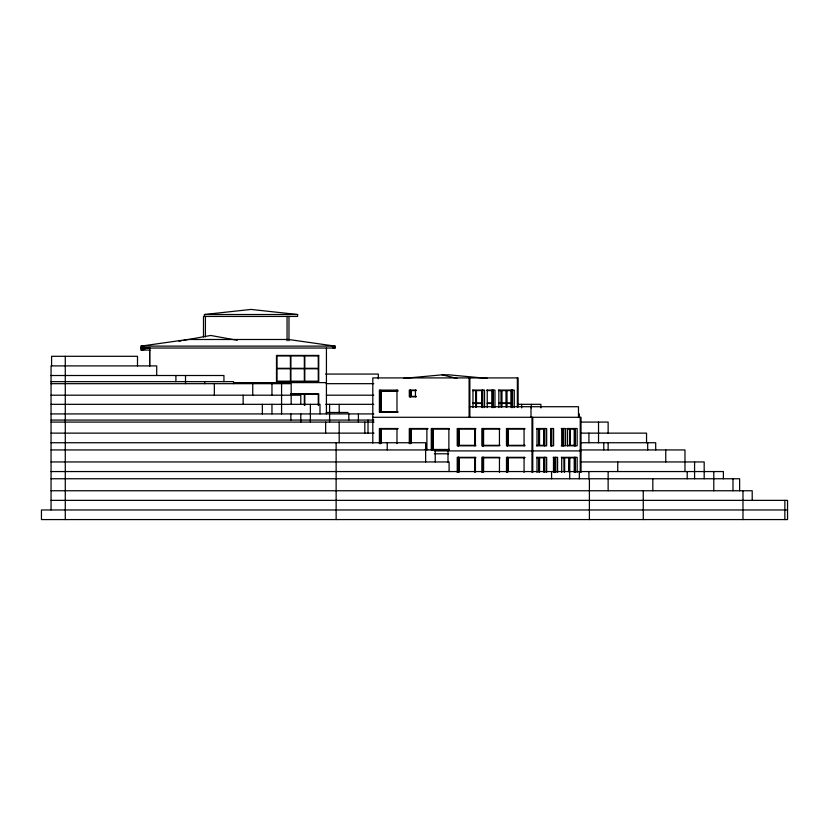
<?xml version="1.0" encoding="UTF-8"?>
<svg xmlns="http://www.w3.org/2000/svg" width="829" height="829" viewBox="0 0 829 829"><rect width="100%" height="100%" fill="white"/><g stroke="black" fill="none" stroke-linecap="round" stroke-linejoin="round"><path stroke-width="1.24" d="M179.033 341.216L181.561 340.75M184.1 340.294L210.69 335.455L237.27 340.294M143.572 347.672L141.054 348.035L335.071 348.035L335.071 346.118L288.482 339.486L187.634 339.486L141.054 346.118L141.054 350.056L144.847 349.361M204.442 316.44L204.442 314.512L251.032 309.424L297.611 314.512L297.611 316.44L203.488 316.44L203.488 336.926M403.547 378.407L442.085 374.832L448.841 374.832L487.379 378.407M204.442 314.512L297.611 314.512M141.054 346.118L335.071 346.118M141.054 348.128L150.08 348.128M141.054 350.056L150.08 350.056M325.642 374.066L378.304 374.066L378.304 378.76M51.056 375.506L223.944 375.506L223.944 381.651M51.056 381.651L233.55 381.651L233.55 383.672M233.55 382.615L326.429 382.615M51.056 383.672L291.176 383.672L291.176 404.324M326.066 383.672L373.775 383.672M397.754 390.107L379.392 390.107L379.392 412.2L398.024 412.2M416.22 390.107L409.298 390.107L409.298 396.832L416.22 396.832M472.489 390.107L484.54 390.107L484.54 407.588M486.768 390.107L494.965 390.107L494.965 407.588M498.353 390.107L514.27 390.107L514.27 407.588M416.168 390.583L410.78 390.583L410.78 396.345L416.168 396.345M472.717 390.583L481.97 390.583L481.97 402.977L472.717 402.977M487.245 390.583L492.395 390.583L492.395 402.977L487.245 402.977M498.83 390.583L511.7 390.583L511.7 402.977L498.83 402.977M398.024 390.78L380.438 390.78L380.438 412.2M397.816 391.257L380.874 391.257L380.874 411.712L397.816 411.712M290.564 393.848L318.74 393.848L318.74 405.091M290.886 394.335L304.336 394.335L304.336 405.485M51.056 395.195L300.782 395.195L300.782 404.324M326.388 395.195L373.775 395.195M472.717 403.454L481.97 403.454L481.97 407.174M487.245 403.454L492.395 403.454L492.395 407.174M498.83 403.454L511.7 403.454L511.7 407.174M51.056 404.324L319.994 404.324L319.994 413.92M325.756 404.324L373.775 404.324M518.084 404.324L540.902 404.324L540.902 407.92M469.442 406.718L578.476 406.718L578.476 417.288M326.232 412.479L348.045 412.479M51.056 413.92L373.775 413.92M372.801 417.288L581.015 417.288L581.025 472.457M51.056 420.075L373.775 420.075M51.056 422.085L374.014 422.085M580.601 422.085L608.134 422.085L608.134 433.132M398.024 428.52L379.392 428.52L379.392 443.639M427.93 428.52L409.298 428.52L409.298 443.639M475.856 428.52L457.225 428.52L457.225 445.815L475.856 445.815M524.84 428.52L506.478 428.52L506.478 445.815L524.84 445.815M536.446 428.52L546.653 428.52L546.653 445.815L536.446 445.815M550.694 428.52L553.606 428.52L553.606 445.815L550.694 445.815M561.233 428.52L565.565 428.52L565.565 445.815L561.233 445.815M566.943 428.52L577.15 428.52L577.15 445.815L566.943 445.815M397.816 429.007L380.874 429.007L380.874 443.069M427.723 429.007L410.78 429.007L410.78 443.069M432.769 429.007L449.473 429.007M458.706 429.007L475.649 429.007M500.042 429.007L483.338 429.007L483.338 445.328L500.042 445.328M524.902 445.328L507.959 445.328L507.959 429.007L524.902 429.007M536.819 429.007L544.083 429.007L544.083 445.328L536.819 445.328M562.476 429.007L563.005 429.007L563.005 445.328L562.476 445.328M567.326 429.007L574.58 429.007L574.58 445.328L567.326 445.328M51.056 433.132L374.014 433.132M580.601 433.132L646.547 433.132L646.547 442.738M51.056 442.738L425.64 442.738L425.64 461.95M580.942 442.738L655.698 442.738L655.698 449.94M458.706 445.328L475.649 445.328M424.914 449.463L427.723 449.463M432.769 449.463L449.473 449.463M51.056 449.94L448.872 449.94L448.872 428.52L431.287 428.52L431.287 449.94M580.082 449.94L684.972 449.94L684.972 471.556M434.396 450.903L581.025 450.903M434.396 453.784L448.665 453.784M475.867 457.339L457.235 457.339L457.235 472.457M524.85 457.339L506.488 457.339L506.488 472.457M536.456 457.339L546.663 457.339L546.663 472.457M553.171 457.339L557.585 457.339L557.585 472.457M561.243 457.339L577.16 457.339L577.16 472.457M458.717 457.815L475.659 457.815M500.053 457.815L483.338 457.815L483.338 471.888M524.912 457.815L507.97 457.815L507.97 471.888L508.198 457.815M536.829 457.815L544.093 457.815L544.093 471.888M554.58 457.815L554.933 472.603M561.72 457.815L574.59 457.815L574.59 471.888M51.056 461.95L449.1 461.95L449.1 471.556M580.373 461.95L704.184 461.95L704.184 478.758M51.056 471.556L723.385 471.556L723.385 478.758M51.056 478.758L739.623 478.758L739.623 490.758M51.056 490.758L752.204 490.758L752.204 500.364M51.056 500.364L787.55 500.364L787.55 519.576L41.45 519.576L41.45 509.97L787.55 509.97M332.553 347.672L335.071 348.035M442.085 374.832L457.111 378.407M784.856 500.364L784.856 519.576M742.981 490.758L742.981 519.576M732.991 478.758L732.991 490.758M713.79 471.556L713.79 490.758M694.578 461.95L694.578 478.758M687.2 471.556L687.2 478.758M665.76 449.94L665.76 461.95M652.827 478.758L652.827 490.758M647.687 442.738L647.687 449.94M643.283 519.576L643.252 490.758M617.74 461.95L617.74 471.556M608.134 442.738L608.134 449.94M608.134 471.556L608.134 490.758M603.771 442.738L603.771 449.94M598.528 422.085L598.528 442.738M589.398 478.758L589.398 519.576M588.922 433.132L588.922 442.738M588.922 471.556L588.922 478.758M580.238 417.288L580.248 472.457M579.316 413.92L579.316 417.609M579.316 471.556L579.316 478.758M575.388 428.52L575.388 445.815M575.399 457.339L575.399 472.457M574.777 428.52L574.777 445.815M574.787 457.339L574.787 472.457M574.248 428.52L574.248 445.815M574.259 457.339L574.259 472.457M570.051 429.007L570.051 445.328M569.855 429.007L569.782 445.328M569.71 471.556L569.71 478.758M569.596 429.007L569.596 445.328M569.699 457.815L569.699 471.888M569.513 457.815L569.44 471.888M569.243 457.815L569.243 471.888M569.171 457.815L569.171 471.888M567.502 428.52L567.502 445.815M564.622 457.815L564.622 471.888M564.352 457.815L564.425 471.888M564.166 457.815L564.166 471.888M563.813 428.52L563.813 445.815M563.192 428.52L563.192 445.815M562.663 428.52L562.663 445.815M561.71 428.52L561.71 445.815M561.72 457.339L561.72 472.457M555.824 457.339L555.824 472.457M555.212 457.339L555.212 472.457M553.492 457.339L553.492 472.457M551.845 428.52L551.845 445.815M551.565 471.556L551.565 478.758M551.223 428.52L551.223 445.815M550.902 428.52L550.902 445.815M544.891 428.52L544.891 445.815M544.902 457.339L544.902 472.457M544.28 428.52L544.28 445.815M544.29 457.339L544.29 472.457M543.824 429.007L543.824 445.328M543.834 457.815L543.834 471.888M539.544 429.007L539.544 445.328M539.555 457.815L539.555 471.888M539.358 429.007L539.358 445.328M539.368 457.815L539.368 471.888M539.285 429.007L539.285 445.328M539.296 457.815L539.296 471.888M539.088 429.007L539.088 445.328M539.099 457.815L539.099 471.888M538.829 429.007L538.829 445.328M538.84 457.815L538.84 471.888M537.005 428.52L537.005 445.815M537.005 457.339L537.005 472.457M532.757 417.288L532.767 472.457M531.98 417.288L531.99 472.457M531.296 404.324L531.296 407.92M530.995 406.718L530.995 417.288M524.063 428.52L524.063 445.815M524.073 457.339L524.073 472.457M521.69 404.324L521.69 407.92M518.125 407.122L518.125 377.91L372.801 377.91L372.801 443.142M517.358 377.91L517.358 407.122M512.509 390.107L512.509 407.588M511.897 390.107L511.897 407.588M511.369 390.107L511.369 407.588M511.172 390.583L511.172 402.977M511.172 403.454L511.172 407.174M508.073 429.007L508.187 445.328M507.524 457.339L507.524 472.457M507.524 428.52L507.524 445.815M507.244 428.52L507.244 445.815M507.255 457.339L507.255 472.457M506.809 390.583L506.809 402.977M506.809 403.454L506.809 407.174M506.55 390.583L506.612 402.977M506.55 403.454L506.612 407.174M501.732 390.583L501.732 402.977M501.732 403.454L501.732 407.174M501.535 390.583L501.535 402.977M501.535 403.454L501.535 407.174M501.462 390.583L501.462 402.977M501.462 403.454L501.462 407.174M501.203 390.583L501.276 402.977M501.276 403.454L501.203 407.174M499.452 472.457L499.452 457.339L481.856 457.339L481.856 472.457M498.83 390.107L498.83 407.588M493.203 390.107L493.203 407.588M492.592 390.107L492.592 407.588M492.063 390.107L492.063 407.588M487.245 390.107L487.245 407.588M483.566 429.007L483.566 445.328M483.576 457.815L483.576 471.888M483.4 428.52L483.4 445.815M483.4 457.339L483.4 472.457M483.131 428.52L483.131 445.815M483.131 457.339L483.131 472.457M482.892 428.52L482.892 445.815M482.903 457.339L482.903 472.457M482.779 390.107L482.779 407.588M482.623 428.52L482.623 445.815M482.633 457.339L482.633 472.457M482.167 390.107L482.167 407.588M481.711 390.583L481.711 402.977M481.711 403.454L481.711 407.174M476.478 390.583L476.478 402.977M476.478 403.454L476.478 407.174M476.281 390.583L476.281 402.977M476.281 403.454L476.281 407.174M476.209 390.583L476.209 402.977M476.209 403.454L476.209 407.174M476.012 390.583L476.012 402.977M476.012 403.454L476.012 407.174M475.753 390.583L475.753 402.977M475.753 403.454L475.753 407.174M475.421 429.007L475.421 445.328M475.431 457.815L475.431 471.888M474.82 428.52L474.82 445.815M474.82 457.339L474.82 472.457M472.965 390.107L472.965 407.588M469.867 377.91L469.867 417.288M469.1 377.91L469.1 417.288M458.82 429.007L458.945 445.328M458.945 457.815L458.831 471.888M458.769 428.52L458.769 445.815M458.779 457.339L458.779 472.457M458.499 428.52L458.499 445.815M458.51 457.339L458.51 472.457M458.271 428.52L458.271 445.815M458.282 457.339L458.282 472.457M458.002 428.52L458.002 445.815M458.012 457.339L458.012 472.457M448.002 450.903L448.002 462.313M435.246 449.94L435.246 461.95M432.997 429.007L432.997 449.463M432.831 428.52L432.831 449.94M432.551 428.52L432.551 449.94M432.323 428.52L432.323 449.94M432.054 428.52L432.054 449.94M426.883 428.52L426.883 449.94M415.453 390.107L415.453 396.832M411.008 390.583L411.008 396.345M411.008 429.007L411.008 443.069M410.894 390.583L410.894 396.345M410.894 429.007L410.894 443.069M410.334 390.107L410.334 396.832M410.334 428.52L410.334 443.639M410.065 390.107L410.065 396.832M410.065 428.52L410.065 443.639M396.987 390.107L396.987 412.2M396.987 428.52L396.987 443.639M387.226 442.738L387.226 449.94M381.112 391.257L381.112 411.712M381.112 429.007L381.112 443.069M380.988 391.257L380.988 411.712M380.988 429.007L380.988 443.069M380.438 428.52L380.438 443.639M380.169 390.107L380.169 412.2M380.169 428.52L380.169 443.639M368.014 420.075L368.014 433.132M364.812 422.085L364.812 433.132M358.408 413.92L358.408 422.085M348.802 413.92L348.802 420.075M339.196 404.324L339.196 412.728M339.196 422.085L339.196 442.738M336.128 442.738L336.128 519.576M329.59 404.324L329.59 412.728M329.59 413.92L329.59 422.085M326.429 348.035L326.429 413.826M325.662 422.085L325.662 433.132M318.263 405.485L318.263 394.335L304.813 394.335L304.813 405.485M310.388 404.324L310.388 422.085M300.782 413.92L300.782 422.085M290.855 413.92L290.855 420.075M288.979 316.44L288.979 340.771M287.052 316.44L287.052 340.771M281.57 383.672L281.57 413.92M271.964 383.672L271.964 395.195M271.964 404.324L271.964 413.92M262.358 404.324L262.358 413.92M252.752 383.672L252.752 395.195M243.146 395.195L243.146 404.324M214.338 383.672L214.338 395.195M205.416 316.44L205.416 336.926M204.732 381.651L204.732 383.672M185.52 375.506L185.52 383.672M175.914 375.506L175.914 381.651M156.712 375.506L156.712 365.9L51.056 365.9L51.056 509.97M149.697 348.035L149.697 365.962M149.645 350.056L149.645 366.19M137.5 365.9L137.5 356.294L51.585 356.294L51.585 365.9M65.273 356.294L65.273 519.576M318.74 355.434L276.482 355.434L276.482 381.651L318.74 381.651L318.74 355.434M290.409 355.91L276.959 355.91L276.959 368.304L290.409 368.304L290.409 355.91M304.336 355.91L290.886 355.91L290.886 368.304L304.336 368.304L304.336 355.91M318.263 355.91L304.813 355.91L304.813 368.304L318.263 368.304L318.263 355.91M290.409 368.781L276.959 368.781L276.959 381.174L290.409 381.174L290.409 368.781M304.336 368.781L290.886 368.781L290.886 381.174L304.336 381.174L304.336 368.781M318.263 368.781L304.813 368.781L304.813 381.174L318.263 381.174L318.263 368.781M499.462 428.52L481.856 428.52L481.856 445.815L499.441 445.815L499.441 428.52M506.353 402.977L506.353 390.583L506.281 402.977M506.353 407.174L506.353 403.454L506.281 407.174"/></g></svg>
